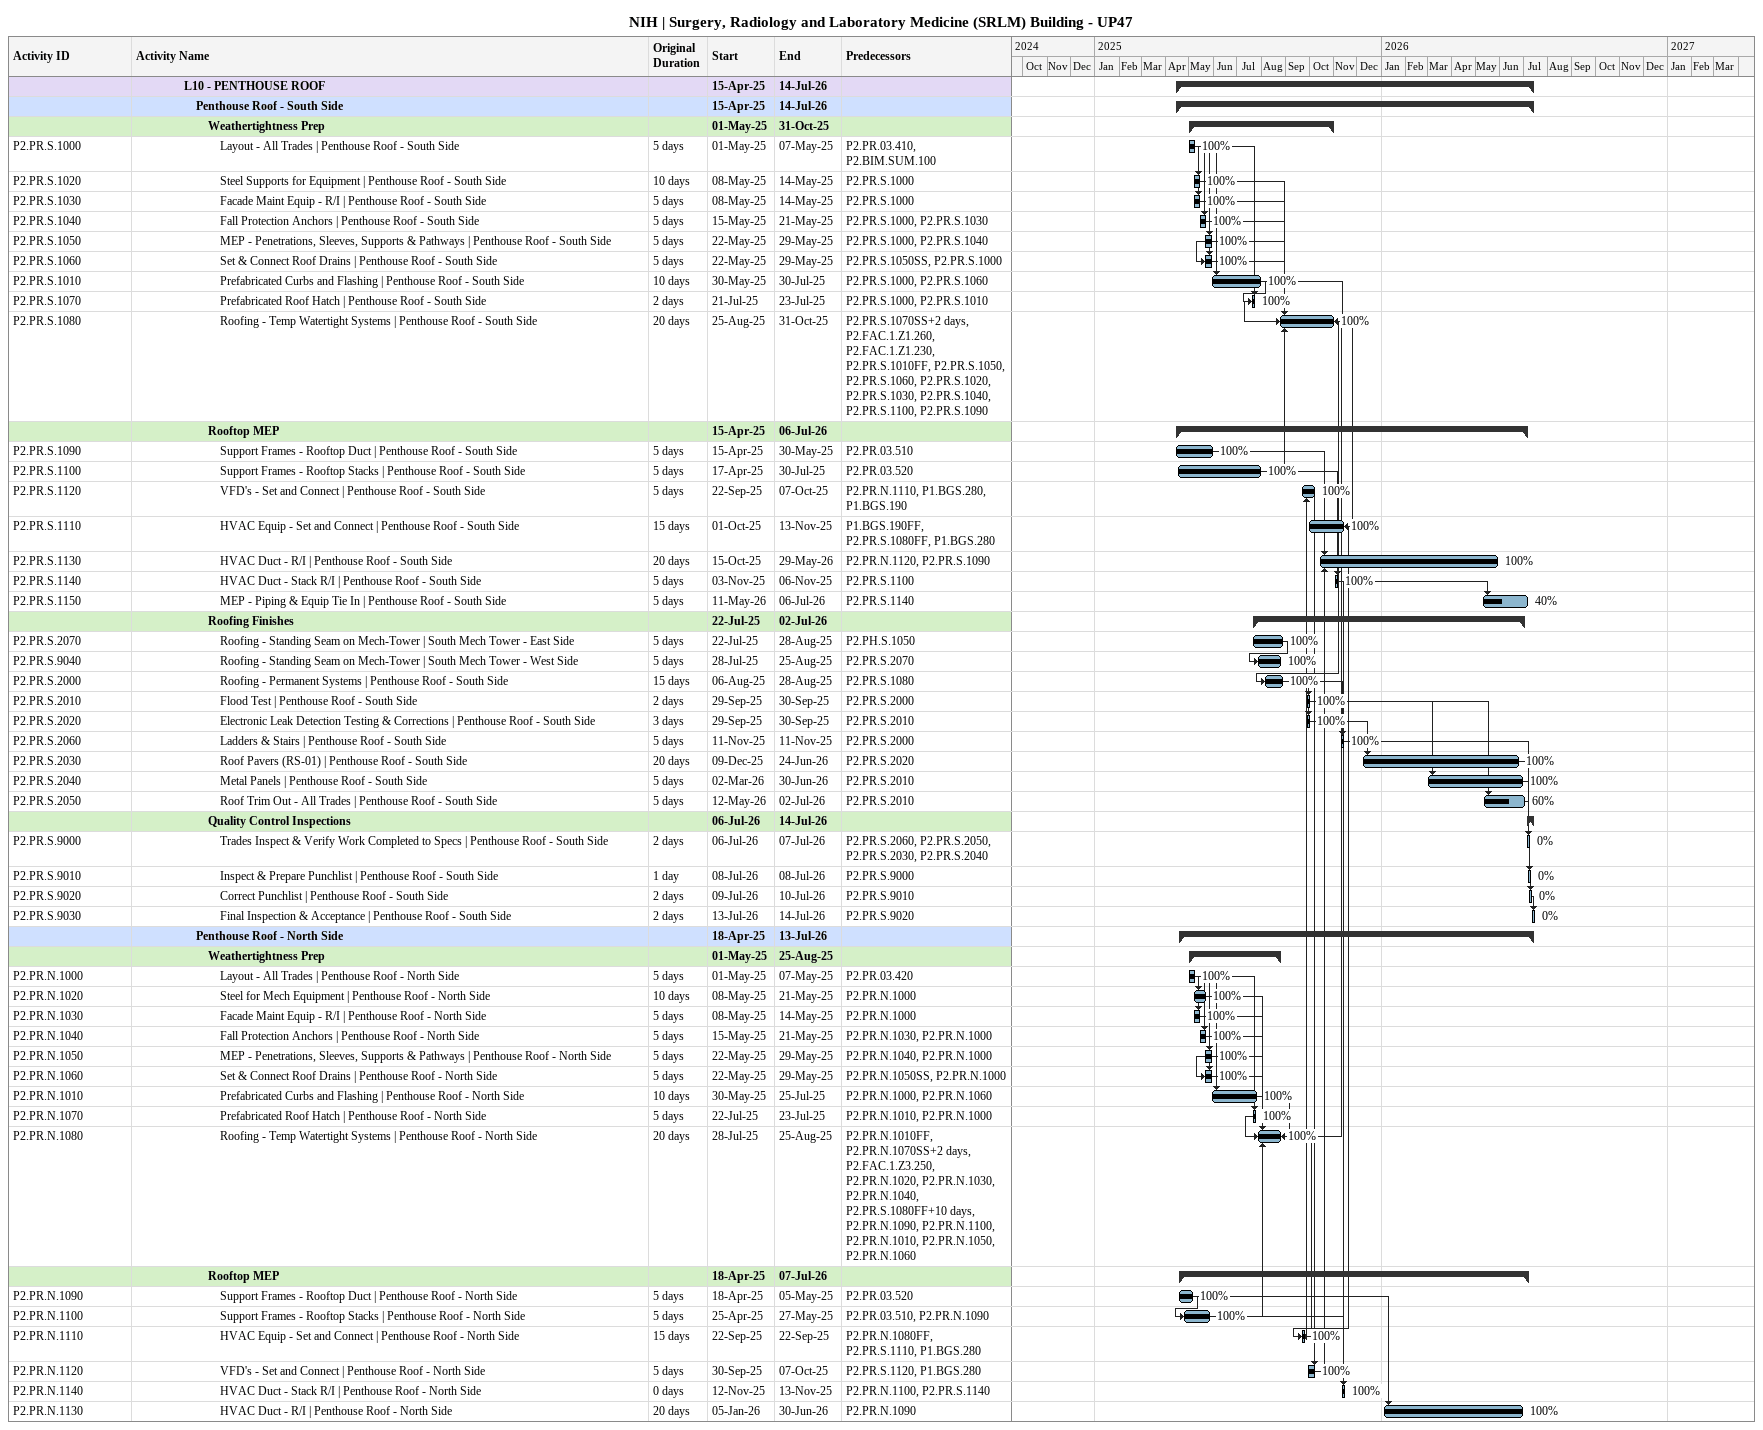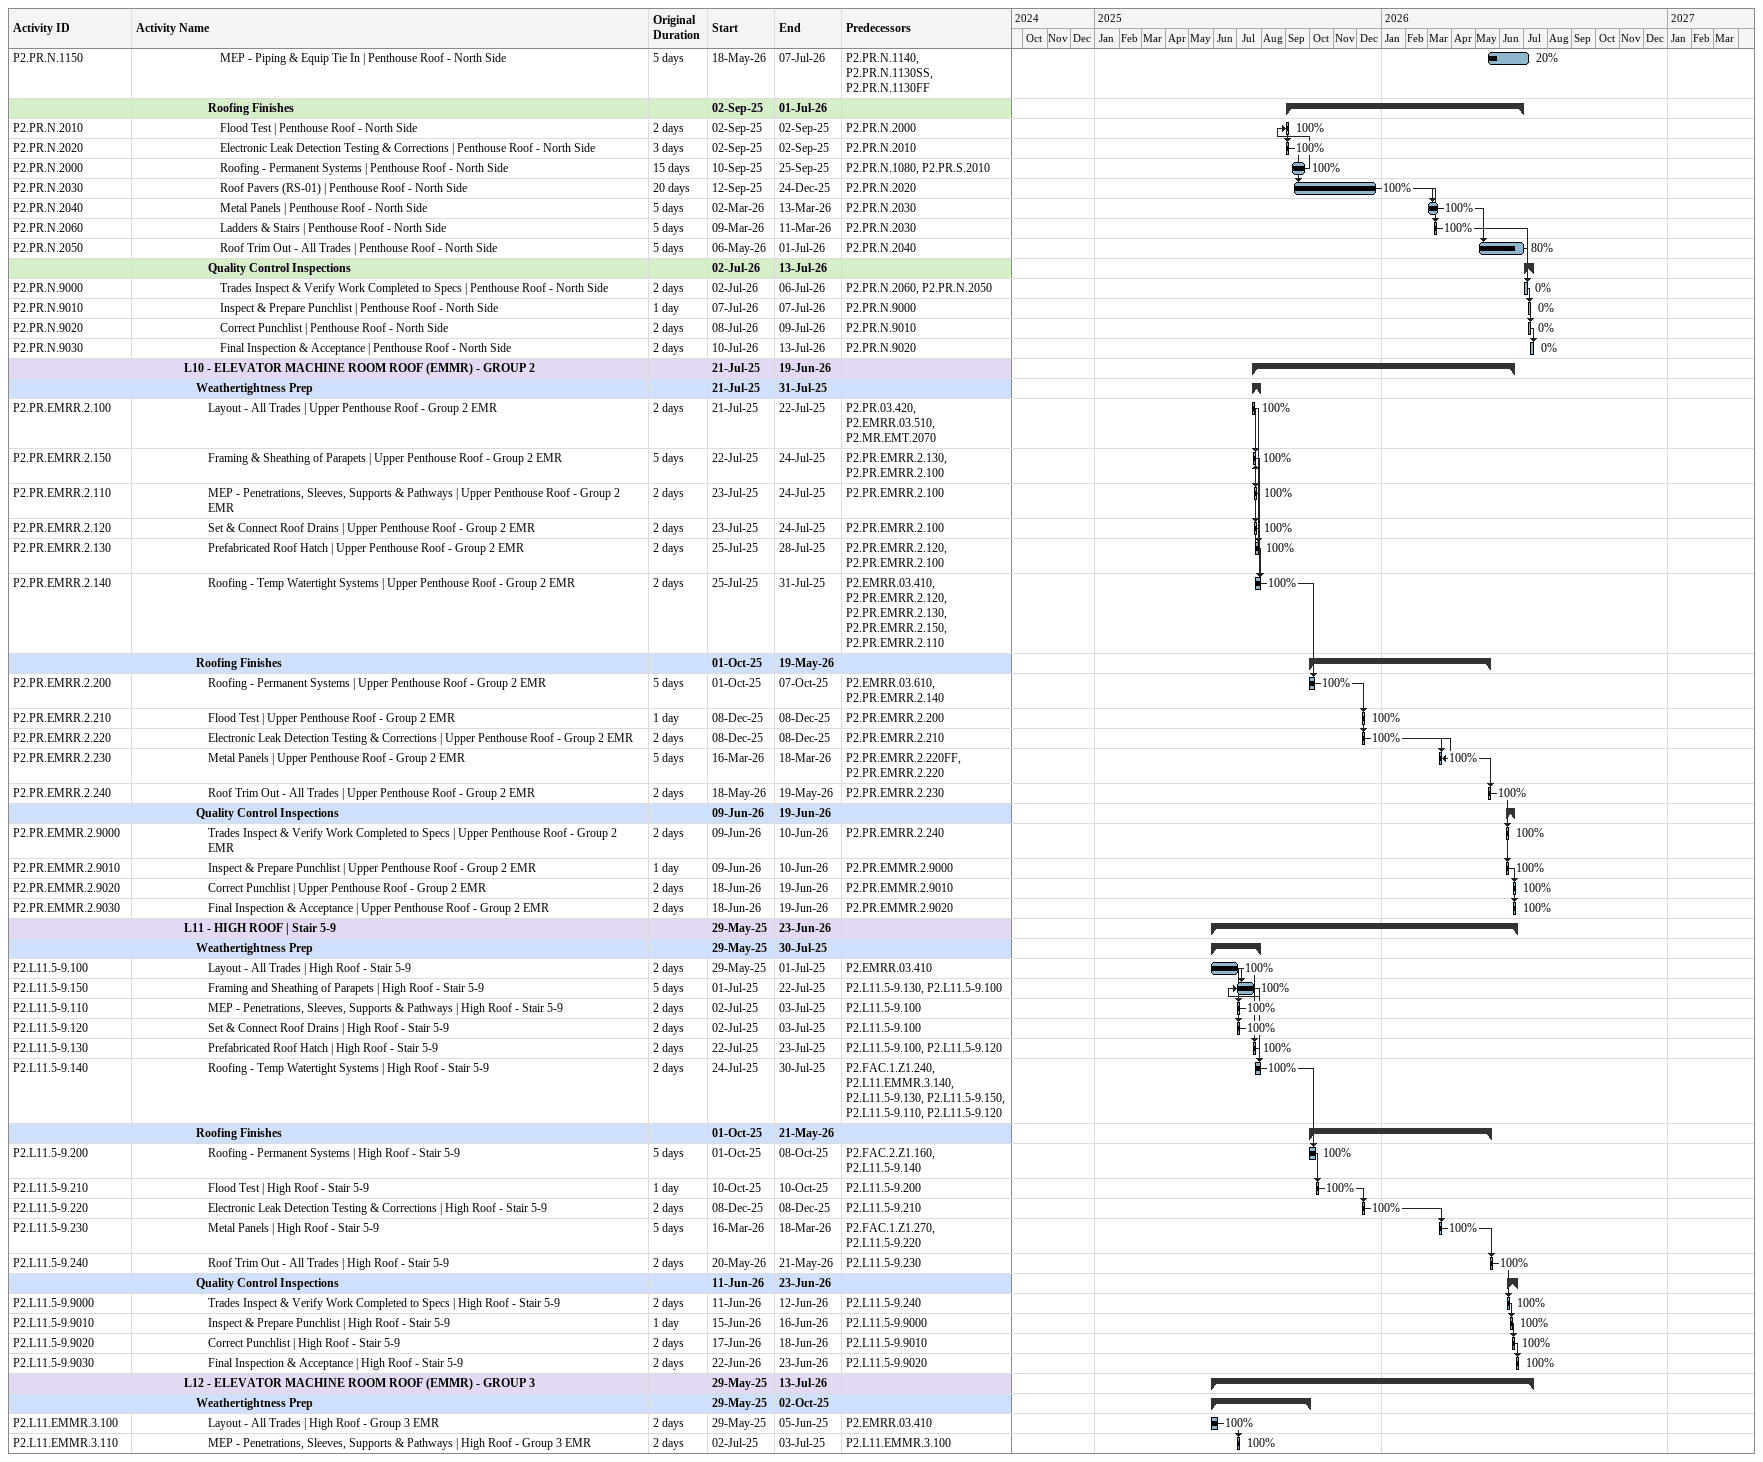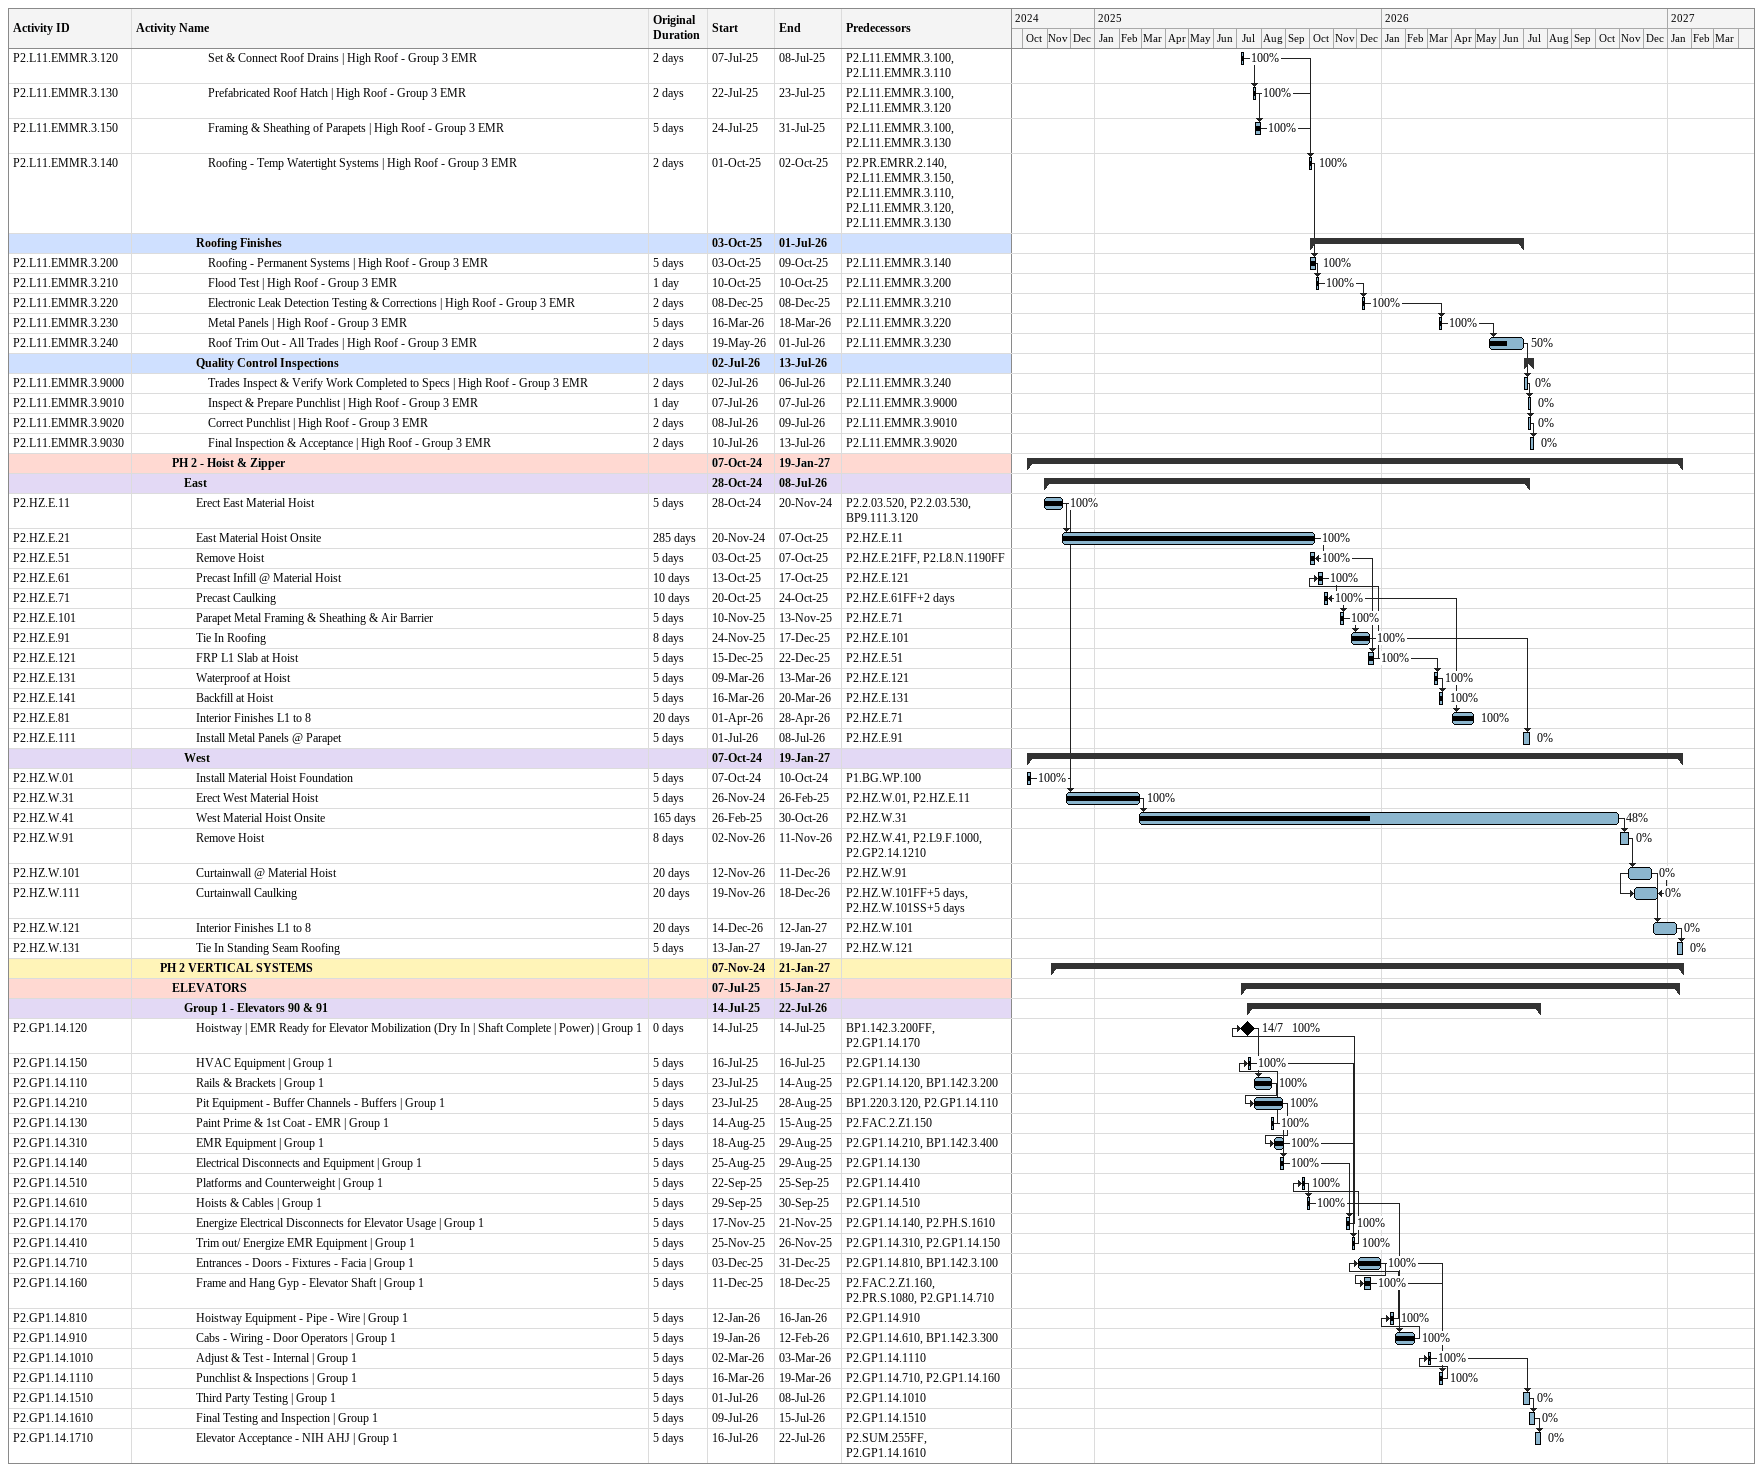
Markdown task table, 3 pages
NIH | Surgery, Radiology and Laboratory Medicine (SRLM) Building - UP47

| ID | Level | Task | Original duration | Start | Finish | Predecessors | % complete |
|---|---|---|---|---|---|---|---|
|  | 5 | **L10 - PENTHOUSE ROOF** |  | 2025-04-15 | 2026-07-14 |  |  |
|  | 6 | **Penthouse Roof - South Side** |  | 2025-04-15 | 2026-07-14 |  |  |
|  | 7 | **Weathertightness Prep** |  | 2025-05-01 | 2025-10-31 |  |  |
| P2.PR.S.1000 | 8 | Layout - All Trades \| Penthouse Roof - South Side | 5d | 2025-05-01 | 2025-05-07 | P2.PR.03.410, P2.BIM.SUM.100 | 100 |
| P2.PR.S.1020 | 8 | Steel Supports for Equipment \| Penthouse Roof - South Side | 10d | 2025-05-08 | 2025-05-14 | P2.PR.S.1000 | 100 |
| P2.PR.S.1030 | 8 | Facade Maint Equip - R/I \| Penthouse Roof - South Side | 5d | 2025-05-08 | 2025-05-14 | P2.PR.S.1000 | 100 |
| P2.PR.S.1040 | 8 | Fall Protection Anchors \| Penthouse Roof - South Side | 5d | 2025-05-15 | 2025-05-21 | P2.PR.S.1000, P2.PR.S.1030 | 100 |
| P2.PR.S.1050 | 8 | MEP - Penetrations, Sleeves, Supports & Pathways \| Penthouse Roof - South Side | 5d | 2025-05-22 | 2025-05-29 | P2.PR.S.1000, P2.PR.S.1040 | 100 |
| P2.PR.S.1060 | 8 | Set & Connect Roof Drains \| Penthouse Roof - South Side | 5d | 2025-05-22 | 2025-05-29 | P2.PR.S.1050SS, P2.PR.S.1000 | 100 |
| P2.PR.S.1010 | 8 | Prefabricated Curbs and Flashing \| Penthouse Roof - South Side | 10d | 2025-05-30 | 2025-07-30 | P2.PR.S.1000, P2.PR.S.1060 | 100 |
| P2.PR.S.1070 | 8 | Prefabricated Roof Hatch \| Penthouse Roof - South Side | 2d | 2025-07-21 | 2025-07-23 | P2.PR.S.1000, P2.PR.S.1010 | 100 |
| P2.PR.S.1080 | 8 | Roofing - Temp Watertight Systems \| Penthouse Roof - South Side | 20d | 2025-08-25 | 2025-10-31 | P2.PR.S.1070SS+2d, P2.FAC.1.Z1.260, P2.FAC.1.Z1.230, P2.PR.S.1010FF, P2.PR.S.1050, P2.PR.S.1060, P2.PR.S.1020, P2.PR.S.1030, P2.PR.S.1040, P2.PR.S.1100, P2.PR.S.1090 | 100 |
|  | 7 | **Rooftop MEP** |  | 2025-04-15 | 2026-07-06 |  |  |
| P2.PR.S.1090 | 8 | Support Frames - Rooftop Duct \| Penthouse Roof - South Side | 5d | 2025-04-15 | 2025-05-30 | P2.PR.03.510 | 100 |
| P2.PR.S.1100 | 8 | Support Frames - Rooftop Stacks \| Penthouse Roof - South Side | 5d | 2025-04-17 | 2025-07-30 | P2.PR.03.520 | 100 |
| P2.PR.S.1120 | 8 | VFD's - Set and Connect \| Penthouse Roof - South Side | 5d | 2025-09-22 | 2025-10-07 | P2.PR.N.1110, P1.BGS.280, P1.BGS.190 | 100 |
| P2.PR.S.1110 | 8 | HVAC Equip - Set and Connect \| Penthouse Roof - South Side | 15d | 2025-10-01 | 2025-11-13 | P1.BGS.190FF, P2.PR.S.1080FF, P1.BGS.280 | 100 |
| P2.PR.S.1130 | 8 | HVAC Duct - R/I \| Penthouse Roof - South Side | 20d | 2025-10-15 | 2026-05-29 | P2.PR.N.1120, P2.PR.S.1090 | 100 |
| P2.PR.S.1140 | 8 | HVAC Duct - Stack R/I \| Penthouse Roof - South Side | 5d | 2025-11-03 | 2025-11-06 | P2.PR.S.1100 | 100 |
| P2.PR.S.1150 | 8 | MEP - Piping & Equip Tie In \| Penthouse Roof - South Side | 5d | 2026-05-11 | 2026-07-06 | P2.PR.S.1140 | 40 |
|  | 7 | **Roofing Finishes** |  | 2025-07-22 | 2026-07-02 |  |  |
| P2.PR.S.2070 | 8 | Roofing - Standing Seam on Mech-Tower \| South Mech Tower - East Side | 5d | 2025-07-22 | 2025-08-28 | P2.PH.S.1050 | 100 |
| P2.PR.S.9040 | 8 | Roofing - Standing Seam on Mech-Tower \| South Mech Tower - West Side | 5d | 2025-07-28 | 2025-08-25 | P2.PR.S.2070 | 100 |
| P2.PR.S.2000 | 8 | Roofing - Permanent Systems \| Penthouse Roof - South Side | 15d | 2025-08-06 | 2025-08-28 | P2.PR.S.1080 | 100 |
| P2.PR.S.2010 | 8 | Flood Test \| Penthouse Roof - South Side | 2d | 2025-09-29 | 2025-09-30 | P2.PR.S.2000 | 100 |
| P2.PR.S.2020 | 8 | Electronic Leak Detection Testing & Corrections \| Penthouse Roof - South Side | 3d | 2025-09-29 | 2025-09-30 | P2.PR.S.2010 | 100 |
| P2.PR.S.2060 | 8 | Ladders & Stairs \| Penthouse Roof - South Side | 5d | 2025-11-11 | 2025-11-11 | P2.PR.S.2000 | 100 |
| P2.PR.S.2030 | 8 | Roof Pavers (RS-01) \| Penthouse Roof - South Side | 20d | 2025-12-09 | 2026-06-24 | P2.PR.S.2020 | 100 |
| P2.PR.S.2040 | 8 | Metal Panels \| Penthouse Roof - South Side | 5d | 2026-03-02 | 2026-06-30 | P2.PR.S.2010 | 100 |
| P2.PR.S.2050 | 8 | Roof Trim Out - All Trades \| Penthouse Roof - South Side | 5d | 2026-05-12 | 2026-07-02 | P2.PR.S.2010 | 60 |
|  | 7 | **Quality Control Inspections** |  | 2026-07-06 | 2026-07-14 |  |  |
| P2.PR.S.9000 | 8 | Trades Inspect & Verify Work Completed to Specs \| Penthouse Roof - South Side | 2d | 2026-07-06 | 2026-07-07 | P2.PR.S.2060, P2.PR.S.2050, P2.PR.S.2030, P2.PR.S.2040 | 0 |
| P2.PR.S.9010 | 8 | Inspect & Prepare Punchlist \| Penthouse Roof - South Side | 1d | 2026-07-08 | 2026-07-08 | P2.PR.S.9000 | 0 |
| P2.PR.S.9020 | 8 | Correct Punchlist \| Penthouse Roof - South Side | 2d | 2026-07-09 | 2026-07-10 | P2.PR.S.9010 | 0 |
| P2.PR.S.9030 | 8 | Final Inspection & Acceptance \| Penthouse Roof - South Side | 2d | 2026-07-13 | 2026-07-14 | P2.PR.S.9020 | 0 |
|  | 6 | **Penthouse Roof - North Side** |  | 2025-04-18 | 2026-07-13 |  |  |
|  | 7 | **Weathertightness Prep** |  | 2025-05-01 | 2025-08-25 |  |  |
| P2.PR.N.1000 | 8 | Layout - All Trades \| Penthouse Roof - North Side | 5d | 2025-05-01 | 2025-05-07 | P2.PR.03.420 | 100 |
| P2.PR.N.1020 | 8 | Steel for Mech Equipment \| Penthouse Roof - North Side | 10d | 2025-05-08 | 2025-05-21 | P2.PR.N.1000 | 100 |
| P2.PR.N.1030 | 8 | Facade Maint Equip - R/I \| Penthouse Roof - North Side | 5d | 2025-05-08 | 2025-05-14 | P2.PR.N.1000 | 100 |
| P2.PR.N.1040 | 8 | Fall Protection Anchors \| Penthouse Roof - North Side | 5d | 2025-05-15 | 2025-05-21 | P2.PR.N.1030, P2.PR.N.1000 | 100 |
| P2.PR.N.1050 | 8 | MEP - Penetrations, Sleeves, Supports & Pathways \| Penthouse Roof - North Side | 5d | 2025-05-22 | 2025-05-29 | P2.PR.N.1040, P2.PR.N.1000 | 100 |
| P2.PR.N.1060 | 8 | Set & Connect Roof Drains \| Penthouse Roof - North Side | 5d | 2025-05-22 | 2025-05-29 | P2.PR.N.1050SS, P2.PR.N.1000 | 100 |
| P2.PR.N.1010 | 8 | Prefabricated Curbs and Flashing \| Penthouse Roof - North Side | 10d | 2025-05-30 | 2025-07-25 | P2.PR.N.1000, P2.PR.N.1060 | 100 |
| P2.PR.N.1070 | 8 | Prefabricated Roof Hatch \| Penthouse Roof - North Side | 5d | 2025-07-22 | 2025-07-23 | P2.PR.N.1010, P2.PR.N.1000 | 100 |
| P2.PR.N.1080 | 8 | Roofing - Temp Watertight Systems \| Penthouse Roof - North Side | 20d | 2025-07-28 | 2025-08-25 | P2.PR.N.1010FF, P2.PR.N.1070SS+2d, P2.FAC.1.Z3.250, P2.PR.N.1020, P2.PR.N.1030, P2.PR.N.1040, P2.PR.S.1080FF+10d, P2.PR.N.1090, P2.PR.N.1100, P2.PR.N.1010, P2.PR.N.1050, P2.PR.N.1060 | 100 |
|  | 7 | **Rooftop MEP** |  | 2025-04-18 | 2026-07-07 |  |  |
| P2.PR.N.1090 | 8 | Support Frames - Rooftop Duct \| Penthouse Roof - North Side | 5d | 2025-04-18 | 2025-05-05 | P2.PR.03.520 | 100 |
| P2.PR.N.1100 | 8 | Support Frames - Rooftop Stacks \| Penthouse Roof - North Side | 5d | 2025-04-25 | 2025-05-27 | P2.PR.03.510, P2.PR.N.1090 | 100 |
| P2.PR.N.1110 | 8 | HVAC Equip - Set and Connect \| Penthouse Roof - North Side | 15d | 2025-09-22 | 2025-09-22 | P2.PR.N.1080FF, P2.PR.S.1110, P1.BGS.280 | 100 |
| P2.PR.N.1120 | 8 | VFD's - Set and Connect \| Penthouse Roof - North Side | 5d | 2025-09-30 | 2025-10-07 | P2.PR.S.1120, P1.BGS.280 | 100 |
| P2.PR.N.1140 | 8 | HVAC Duct - Stack R/I \| Penthouse Roof - North Side | 0d | 2025-11-12 | 2025-11-13 | P2.PR.N.1100, P2.PR.S.1140 | 100 |
| P2.PR.N.1130 | 8 | HVAC Duct - R/I \| Penthouse Roof - North Side | 20d | 2026-01-05 | 2026-06-30 | P2.PR.N.1090 | 100 |
| P2.PR.N.1150 | 8 | MEP - Piping & Equip Tie In \| Penthouse Roof - North Side | 5d | 2026-05-18 | 2026-07-07 | P2.PR.N.1140, P2.PR.N.1130SS, P2.PR.N.1130FF | 20 |
|  | 7 | **Roofing Finishes** |  | 2025-09-02 | 2026-07-01 |  |  |
| P2.PR.N.2010 | 8 | Flood Test \| Penthouse Roof - North Side | 2d | 2025-09-02 | 2025-09-02 | P2.PR.N.2000 | 100 |
| P2.PR.N.2020 | 8 | Electronic Leak Detection Testing & Corrections \| Penthouse Roof - North Side | 3d | 2025-09-02 | 2025-09-02 | P2.PR.N.2010 | 100 |
| P2.PR.N.2000 | 8 | Roofing - Permanent Systems \| Penthouse Roof - North Side | 15d | 2025-09-10 | 2025-09-25 | P2.PR.N.1080, P2.PR.S.2010 | 100 |
| P2.PR.N.2030 | 8 | Roof Pavers (RS-01) \| Penthouse Roof - North Side | 20d | 2025-09-12 | 2025-12-24 | P2.PR.N.2020 | 100 |
| P2.PR.N.2040 | 8 | Metal Panels \| Penthouse Roof - North Side | 5d | 2026-03-02 | 2026-03-13 | P2.PR.N.2030 | 100 |
| P2.PR.N.2060 | 8 | Ladders & Stairs \| Penthouse Roof - North Side | 5d | 2026-03-09 | 2026-03-11 | P2.PR.N.2030 | 100 |
| P2.PR.N.2050 | 8 | Roof Trim Out - All Trades \| Penthouse Roof - North Side | 5d | 2026-05-06 | 2026-07-01 | P2.PR.N.2040 | 80 |
|  | 7 | **Quality Control Inspections** |  | 2026-07-02 | 2026-07-13 |  |  |
| P2.PR.N.9000 | 8 | Trades Inspect & Verify Work Completed to Specs \| Penthouse Roof - North Side | 2d | 2026-07-02 | 2026-07-06 | P2.PR.N.2060, P2.PR.N.2050 | 0 |
| P2.PR.N.9010 | 8 | Inspect & Prepare Punchlist \| Penthouse Roof - North Side | 1d | 2026-07-07 | 2026-07-07 | P2.PR.N.9000 | 0 |
| P2.PR.N.9020 | 8 | Correct Punchlist \| Penthouse Roof - North Side | 2d | 2026-07-08 | 2026-07-09 | P2.PR.N.9010 | 0 |
| P2.PR.N.9030 | 8 | Final Inspection & Acceptance \| Penthouse Roof - North Side | 2d | 2026-07-10 | 2026-07-13 | P2.PR.N.9020 | 0 |
|  | 5 | **L10 - ELEVATOR MACHINE ROOM ROOF (EMMR) - GROUP 2** |  | 2025-07-21 | 2026-06-19 |  |  |
|  | 6 | **Weathertightness Prep** |  | 2025-07-21 | 2025-07-31 |  |  |
| P2.PR.EMRR.2.100 | 7 | Layout - All Trades \| Upper Penthouse Roof - Group 2 EMR | 2d | 2025-07-21 | 2025-07-22 | P2.PR.03.420, P2.EMRR.03.510, P2.MR.EMT.2070 | 100 |
| P2.PR.EMRR.2.150 | 7 | Framing & Sheathing of Parapets \| Upper Penthouse Roof - Group 2 EMR | 5d | 2025-07-22 | 2025-07-24 | P2.PR.EMRR.2.130, P2.PR.EMRR.2.100 | 100 |
| P2.PR.EMRR.2.110 | 7 | MEP - Penetrations, Sleeves, Supports & Pathways \| Upper Penthouse Roof - Group 2 EMR | 2d | 2025-07-23 | 2025-07-24 | P2.PR.EMRR.2.100 | 100 |
| P2.PR.EMRR.2.120 | 7 | Set & Connect Roof Drains \| Upper Penthouse Roof - Group 2 EMR | 2d | 2025-07-23 | 2025-07-24 | P2.PR.EMRR.2.100 | 100 |
| P2.PR.EMRR.2.130 | 7 | Prefabricated Roof Hatch \| Upper Penthouse Roof - Group 2 EMR | 2d | 2025-07-25 | 2025-07-28 | P2.PR.EMRR.2.120, P2.PR.EMRR.2.100 | 100 |
| P2.PR.EMRR.2.140 | 7 | Roofing - Temp Watertight Systems \| Upper Penthouse Roof - Group 2 EMR | 2d | 2025-07-25 | 2025-07-31 | P2.EMRR.03.410, P2.PR.EMRR.2.120, P2.PR.EMRR.2.130, P2.PR.EMRR.2.150, P2.PR.EMRR.2.110 | 100 |
|  | 6 | **Roofing Finishes** |  | 2025-10-01 | 2026-05-19 |  |  |
| P2.PR.EMRR.2.200 | 7 | Roofing - Permanent Systems \| Upper Penthouse Roof - Group 2 EMR | 5d | 2025-10-01 | 2025-10-07 | P2.EMRR.03.610, P2.PR.EMRR.2.140 | 100 |
| P2.PR.EMRR.2.210 | 7 | Flood Test \| Upper Penthouse Roof - Group 2 EMR | 1d | 2025-12-08 | 2025-12-08 | P2.PR.EMRR.2.200 | 100 |
| P2.PR.EMRR.2.220 | 7 | Electronic Leak Detection Testing & Corrections \| Upper Penthouse Roof - Group 2 EMR | 2d | 2025-12-08 | 2025-12-08 | P2.PR.EMRR.2.210 | 100 |
| P2.PR.EMRR.2.230 | 7 | Metal Panels \| Upper Penthouse Roof - Group 2 EMR | 5d | 2026-03-16 | 2026-03-18 | P2.PR.EMRR.2.220FF, P2.PR.EMRR.2.220 | 100 |
| P2.PR.EMRR.2.240 | 7 | Roof Trim Out - All Trades \| Upper Penthouse Roof - Group 2 EMR | 2d | 2026-05-18 | 2026-05-19 | P2.PR.EMRR.2.230 | 100 |
|  | 6 | **Quality Control Inspections** |  | 2026-06-09 | 2026-06-19 |  |  |
| P2.PR.EMMR.2.9000 | 7 | Trades Inspect & Verify Work Completed to Specs \| Upper Penthouse Roof - Group 2 EMR | 2d | 2026-06-09 | 2026-06-10 | P2.PR.EMRR.2.240 | 100 |
| P2.PR.EMMR.2.9010 | 7 | Inspect & Prepare Punchlist \| Upper Penthouse Roof - Group 2 EMR | 1d | 2026-06-09 | 2026-06-10 | P2.PR.EMMR.2.9000 | 100 |
| P2.PR.EMMR.2.9020 | 7 | Correct Punchlist \| Upper Penthouse Roof - Group 2 EMR | 2d | 2026-06-18 | 2026-06-19 | P2.PR.EMMR.2.9010 | 100 |
| P2.PR.EMMR.2.9030 | 7 | Final Inspection & Acceptance \| Upper Penthouse Roof - Group 2 EMR | 2d | 2026-06-18 | 2026-06-19 | P2.PR.EMMR.2.9020 | 100 |
|  | 5 | **L11 - HIGH ROOF \| Stair 5-9** |  | 2025-05-29 | 2026-06-23 |  |  |
|  | 6 | **Weathertightness Prep** |  | 2025-05-29 | 2025-07-30 |  |  |
| P2.L11.5-9.100 | 7 | Layout - All Trades \| High Roof - Stair 5-9 | 2d | 2025-05-29 | 2025-07-01 | P2.EMRR.03.410 | 100 |
| P2.L11.5-9.150 | 7 | Framing and Sheathing of Parapets \| High Roof - Stair 5-9 | 5d | 2025-07-01 | 2025-07-22 | P2.L11.5-9.130, P2.L11.5-9.100 | 100 |
| P2.L11.5-9.110 | 7 | MEP - Penetrations, Sleeves, Supports & Pathways \| High Roof - Stair 5-9 | 2d | 2025-07-02 | 2025-07-03 | P2.L11.5-9.100 | 100 |
| P2.L11.5-9.120 | 7 | Set & Connect Roof Drains \| High Roof - Stair 5-9 | 2d | 2025-07-02 | 2025-07-03 | P2.L11.5-9.100 | 100 |
| P2.L11.5-9.130 | 7 | Prefabricated Roof Hatch \| High Roof - Stair 5-9 | 2d | 2025-07-22 | 2025-07-23 | P2.L11.5-9.100, P2.L11.5-9.120 | 100 |
| P2.L11.5-9.140 | 7 | Roofing - Temp Watertight Systems \| High Roof - Stair 5-9 | 2d | 2025-07-24 | 2025-07-30 | P2.FAC.1.Z1.240, P2.L11.EMMR.3.140, P2.L11.5-9.130, P2.L11.5-9.150, P2.L11.5-9.110, P2.L11.5-9.120 | 100 |
|  | 6 | **Roofing Finishes** |  | 2025-10-01 | 2026-05-21 |  |  |
| P2.L11.5-9.200 | 7 | Roofing - Permanent Systems \| High Roof - Stair 5-9 | 5d | 2025-10-01 | 2025-10-08 | P2.FAC.2.Z1.160, P2.L11.5-9.140 | 100 |
| P2.L11.5-9.210 | 7 | Flood Test \| High Roof - Stair 5-9 | 1d | 2025-10-10 | 2025-10-10 | P2.L11.5-9.200 | 100 |
| P2.L11.5-9.220 | 7 | Electronic Leak Detection Testing & Corrections \| High Roof - Stair 5-9 | 2d | 2025-12-08 | 2025-12-08 | P2.L11.5-9.210 | 100 |
| P2.L11.5-9.230 | 7 | Metal Panels \| High Roof - Stair 5-9 | 5d | 2026-03-16 | 2026-03-18 | P2.FAC.1.Z1.270, P2.L11.5-9.220 | 100 |
| P2.L11.5-9.240 | 7 | Roof Trim Out - All Trades \| High Roof - Stair 5-9 | 2d | 2026-05-20 | 2026-05-21 | P2.L11.5-9.230 | 100 |
|  | 6 | **Quality Control Inspections** |  | 2026-06-11 | 2026-06-23 |  |  |
| P2.L11.5-9.9000 | 7 | Trades Inspect & Verify Work Completed to Specs \| High Roof - Stair 5-9 | 2d | 2026-06-11 | 2026-06-12 | P2.L11.5-9.240 | 100 |
| P2.L11.5-9.9010 | 7 | Inspect & Prepare Punchlist \| High Roof - Stair 5-9 | 1d | 2026-06-15 | 2026-06-16 | P2.L11.5-9.9000 | 100 |
| P2.L11.5-9.9020 | 7 | Correct Punchlist \| High Roof - Stair 5-9 | 2d | 2026-06-17 | 2026-06-18 | P2.L11.5-9.9010 | 100 |
| P2.L11.5-9.9030 | 7 | Final Inspection & Acceptance \| High Roof - Stair 5-9 | 2d | 2026-06-22 | 2026-06-23 | P2.L11.5-9.9020 | 100 |
|  | 5 | **L12 - ELEVATOR MACHINE ROOM ROOF (EMMR) - GROUP 3** |  | 2025-05-29 | 2026-07-13 |  |  |
|  | 6 | **Weathertightness Prep** |  | 2025-05-29 | 2025-10-02 |  |  |
| P2.L11.EMMR.3.100 | 7 | Layout - All Trades \| High Roof - Group 3 EMR | 2d | 2025-05-29 | 2025-06-05 | P2.EMRR.03.410 | 100 |
| P2.L11.EMMR.3.110 | 7 | MEP - Penetrations, Sleeves, Supports & Pathways \| High Roof - Group 3 EMR | 2d | 2025-07-02 | 2025-07-03 | P2.L11.EMMR.3.100 | 100 |
| P2.L11.EMMR.3.120 | 7 | Set & Connect Roof Drains \| High Roof - Group 3 EMR | 2d | 2025-07-07 | 2025-07-08 | P2.L11.EMMR.3.100, P2.L11.EMMR.3.110 | 100 |
| P2.L11.EMMR.3.130 | 7 | Prefabricated Roof Hatch \| High Roof - Group 3 EMR | 2d | 2025-07-22 | 2025-07-23 | P2.L11.EMMR.3.100, P2.L11.EMMR.3.120 | 100 |
| P2.L11.EMMR.3.150 | 7 | Framing & Sheathing of Parapets \| High Roof - Group 3 EMR | 5d | 2025-07-24 | 2025-07-31 | P2.L11.EMMR.3.100, P2.L11.EMMR.3.130 | 100 |
| P2.L11.EMMR.3.140 | 7 | Roofing - Temp Watertight Systems \| High Roof - Group 3 EMR | 2d | 2025-10-01 | 2025-10-02 | P2.PR.EMRR.2.140, P2.L11.EMMR.3.150, P2.L11.EMMR.3.110, P2.L11.EMMR.3.120, P2.L11.EMMR.3.130 | 100 |
|  | 6 | **Roofing Finishes** |  | 2025-10-03 | 2026-07-01 |  |  |
| P2.L11.EMMR.3.200 | 7 | Roofing - Permanent Systems \| High Roof - Group 3 EMR | 5d | 2025-10-03 | 2025-10-09 | P2.L11.EMMR.3.140 | 100 |
| P2.L11.EMMR.3.210 | 7 | Flood Test \| High Roof - Group 3 EMR | 1d | 2025-10-10 | 2025-10-10 | P2.L11.EMMR.3.200 | 100 |
| P2.L11.EMMR.3.220 | 7 | Electronic Leak Detection Testing & Corrections \| High Roof - Group 3 EMR | 2d | 2025-12-08 | 2025-12-08 | P2.L11.EMMR.3.210 | 100 |
| P2.L11.EMMR.3.230 | 7 | Metal Panels \| High Roof - Group 3 EMR | 5d | 2026-03-16 | 2026-03-18 | P2.L11.EMMR.3.220 | 100 |
| P2.L11.EMMR.3.240 | 7 | Roof Trim Out - All Trades \| High Roof - Group 3 EMR | 2d | 2026-05-19 | 2026-07-01 | P2.L11.EMMR.3.230 | 50 |
|  | 6 | **Quality Control Inspections** |  | 2026-07-02 | 2026-07-13 |  |  |
| P2.L11.EMMR.3.9000 | 7 | Trades Inspect & Verify Work Completed to Specs \| High Roof - Group 3 EMR | 2d | 2026-07-02 | 2026-07-06 | P2.L11.EMMR.3.240 | 0 |
| P2.L11.EMMR.3.9010 | 7 | Inspect & Prepare Punchlist \| High Roof - Group 3 EMR | 1d | 2026-07-07 | 2026-07-07 | P2.L11.EMMR.3.9000 | 0 |
| P2.L11.EMMR.3.9020 | 7 | Correct Punchlist \| High Roof - Group 3 EMR | 2d | 2026-07-08 | 2026-07-09 | P2.L11.EMMR.3.9010 | 0 |
| P2.L11.EMMR.3.9030 | 7 | Final Inspection & Acceptance \| High Roof - Group 3 EMR | 2d | 2026-07-10 | 2026-07-13 | P2.L11.EMMR.3.9020 | 0 |
|  | 4 | **PH 2 - Hoist & Zipper** |  | 2024-10-07 | 2027-01-19 |  |  |
|  | 5 | **East** |  | 2024-10-28 | 2026-07-08 |  |  |
| P2.HZ.E.11 | 6 | Erect East Material Hoist | 5d | 2024-10-28 | 2024-11-20 | P2.2.03.520, P2.2.03.530, BP9.111.3.120 | 100 |
| P2.HZ.E.21 | 6 | East Material Hoist Onsite | 285d | 2024-11-20 | 2025-10-07 | P2.HZ.E.11 | 100 |
| P2.HZ.E.51 | 6 | Remove Hoist | 5d | 2025-10-03 | 2025-10-07 | P2.HZ.E.21FF, P2.L8.N.1190FF | 100 |
| P2.HZ.E.61 | 6 | Precast Infill @ Material Hoist | 10d | 2025-10-13 | 2025-10-17 | P2.HZ.E.121 | 100 |
| P2.HZ.E.71 | 6 | Precast Caulking | 10d | 2025-10-20 | 2025-10-24 | P2.HZ.E.61FF+2d | 100 |
| P2.HZ.E.101 | 6 | Parapet Metal Framing & Sheathing & Air Barrier | 5d | 2025-11-10 | 2025-11-13 | P2.HZ.E.71 | 100 |
| P2.HZ.E.91 | 6 | Tie In Roofing | 8d | 2025-11-24 | 2025-12-17 | P2.HZ.E.101 | 100 |
| P2.HZ.E.121 | 6 | FRP L1 Slab at Hoist | 5d | 2025-12-15 | 2025-12-22 | P2.HZ.E.51 | 100 |
| P2.HZ.E.131 | 6 | Waterproof at Hoist | 5d | 2026-03-09 | 2026-03-13 | P2.HZ.E.121 | 100 |
| P2.HZ.E.141 | 6 | Backfill at Hoist | 5d | 2026-03-16 | 2026-03-20 | P2.HZ.E.131 | 100 |
| P2.HZ.E.81 | 6 | Interior Finishes L1 to 8 | 20d | 2026-04-01 | 2026-04-28 | P2.HZ.E.71 | 100 |
| P2.HZ.E.111 | 6 | Install Metal Panels @ Parapet | 5d | 2026-07-01 | 2026-07-08 | P2.HZ.E.91 | 0 |
|  | 5 | **West** |  | 2024-10-07 | 2027-01-19 |  |  |
| P2.HZ.W.01 | 6 | Install Material Hoist Foundation | 5d | 2024-10-07 | 2024-10-10 | P1.BG.WP.100 | 100 |
| P2.HZ.W.31 | 6 | Erect West Material Hoist | 5d | 2024-11-26 | 2025-02-26 | P2.HZ.W.01, P2.HZ.E.11 | 100 |
| P2.HZ.W.41 | 6 | West Material Hoist Onsite | 165d | 2025-02-26 | 2026-10-30 | P2.HZ.W.31 | 48 |
| P2.HZ.W.91 | 6 | Remove Hoist | 8d | 2026-11-02 | 2026-11-11 | P2.HZ.W.41, P2.L9.F.1000, P2.GP2.14.1210 | 0 |
| P2.HZ.W.101 | 6 | Curtainwall @ Material Hoist | 20d | 2026-11-12 | 2026-12-11 | P2.HZ.W.91 | 0 |
| P2.HZ.W.111 | 6 | Curtainwall Caulking | 20d | 2026-11-19 | 2026-12-18 | P2.HZ.W.101FF+5d, P2.HZ.W.101SS+5d | 0 |
| P2.HZ.W.121 | 6 | Interior Finishes L1 to 8 | 20d | 2026-12-14 | 2027-01-12 | P2.HZ.W.101 | 0 |
| P2.HZ.W.131 | 6 | Tie In Standing Seam Roofing | 5d | 2027-01-13 | 2027-01-19 | P2.HZ.W.121 | 0 |
|  | 3 | **PH 2 VERTICAL SYSTEMS** |  | 2024-11-07 | 2027-01-21 |  |  |
|  | 4 | **ELEVATORS** |  | 2025-07-07 | 2027-01-15 |  |  |
|  | 5 | **Group 1 - Elevators 90 & 91** |  | 2025-07-14 | 2026-07-22 |  |  |
| P2.GP1.14.120 | 6 | Hoistway \| EMR Ready for Elevator Mobilization (Dry In \| Shaft Complete \| Power) \| Group 1 | 0d | 2025-07-14 | 2025-07-14 | BP1.142.3.200FF, P2.GP1.14.170 | 100 |
| P2.GP1.14.150 | 6 | HVAC Equipment \| Group 1 | 5d | 2025-07-16 | 2025-07-16 | P2.GP1.14.130 | 100 |
| P2.GP1.14.110 | 6 | Rails & Brackets \| Group 1 | 5d | 2025-07-23 | 2025-08-14 | P2.GP1.14.120, BP1.142.3.200 | 100 |
| P2.GP1.14.210 | 6 | Pit Equipment - Buffer Channels - Buffers \| Group 1 | 5d | 2025-07-23 | 2025-08-28 | BP1.220.3.120, P2.GP1.14.110 | 100 |
| P2.GP1.14.130 | 6 | Paint Prime & 1st Coat - EMR \| Group 1 | 5d | 2025-08-14 | 2025-08-15 | P2.FAC.2.Z1.150 | 100 |
| P2.GP1.14.310 | 6 | EMR Equipment \| Group 1 | 5d | 2025-08-18 | 2025-08-29 | P2.GP1.14.210, BP1.142.3.400 | 100 |
| P2.GP1.14.140 | 6 | Electrical Disconnects and Equipment \| Group 1 | 5d | 2025-08-25 | 2025-08-29 | P2.GP1.14.130 | 100 |
| P2.GP1.14.510 | 6 | Platforms and Counterweight \| Group 1 | 5d | 2025-09-22 | 2025-09-25 | P2.GP1.14.410 | 100 |
| P2.GP1.14.610 | 6 | Hoists & Cables \| Group 1 | 5d | 2025-09-29 | 2025-09-30 | P2.GP1.14.510 | 100 |
| P2.GP1.14.170 | 6 | Energize Electrical Disconnects for Elevator Usage \| Group 1 | 5d | 2025-11-17 | 2025-11-21 | P2.GP1.14.140, P2.PH.S.1610 | 100 |
| P2.GP1.14.410 | 6 | Trim out/ Energize EMR Equipment \| Group 1 | 5d | 2025-11-25 | 2025-11-26 | P2.GP1.14.310, P2.GP1.14.150 | 100 |
| P2.GP1.14.710 | 6 | Entrances - Doors - Fixtures - Facia \| Group 1 | 5d | 2025-12-03 | 2025-12-31 | P2.GP1.14.810, BP1.142.3.100 | 100 |
| P2.GP1.14.160 | 6 | Frame and Hang Gyp - Elevator Shaft \| Group 1 | 5d | 2025-12-11 | 2025-12-18 | P2.FAC.2.Z1.160, P2.PR.S.1080, P2.GP1.14.710 | 100 |
| P2.GP1.14.810 | 6 | Hoistway Equipment - Pipe - Wire \| Group 1 | 5d | 2026-01-12 | 2026-01-16 | P2.GP1.14.910 | 100 |
| P2.GP1.14.910 | 6 | Cabs - Wiring - Door Operators \| Group 1 | 5d | 2026-01-19 | 2026-02-12 | P2.GP1.14.610, BP1.142.3.300 | 100 |
| P2.GP1.14.1010 | 6 | Adjust & Test - Internal \| Group 1 | 5d | 2026-03-02 | 2026-03-03 | P2.GP1.14.1110 | 100 |
| P2.GP1.14.1110 | 6 | Punchlist & Inspections \| Group 1 | 5d | 2026-03-16 | 2026-03-19 | P2.GP1.14.710, P2.GP1.14.160 | 100 |
| P2.GP1.14.1510 | 6 | Third Party Testing \| Group 1 | 5d | 2026-07-01 | 2026-07-08 | P2.GP1.14.1010 | 0 |
| P2.GP1.14.1610 | 6 | Final Testing and Inspection \| Group 1 | 5d | 2026-07-09 | 2026-07-15 | P2.GP1.14.1510 | 0 |
| P2.GP1.14.1710 | 6 | Elevator Acceptance - NIH AHJ \| Group 1 | 5d | 2026-07-16 | 2026-07-22 | P2.SUM.255FF, P2.GP1.14.1610 | 0 |
